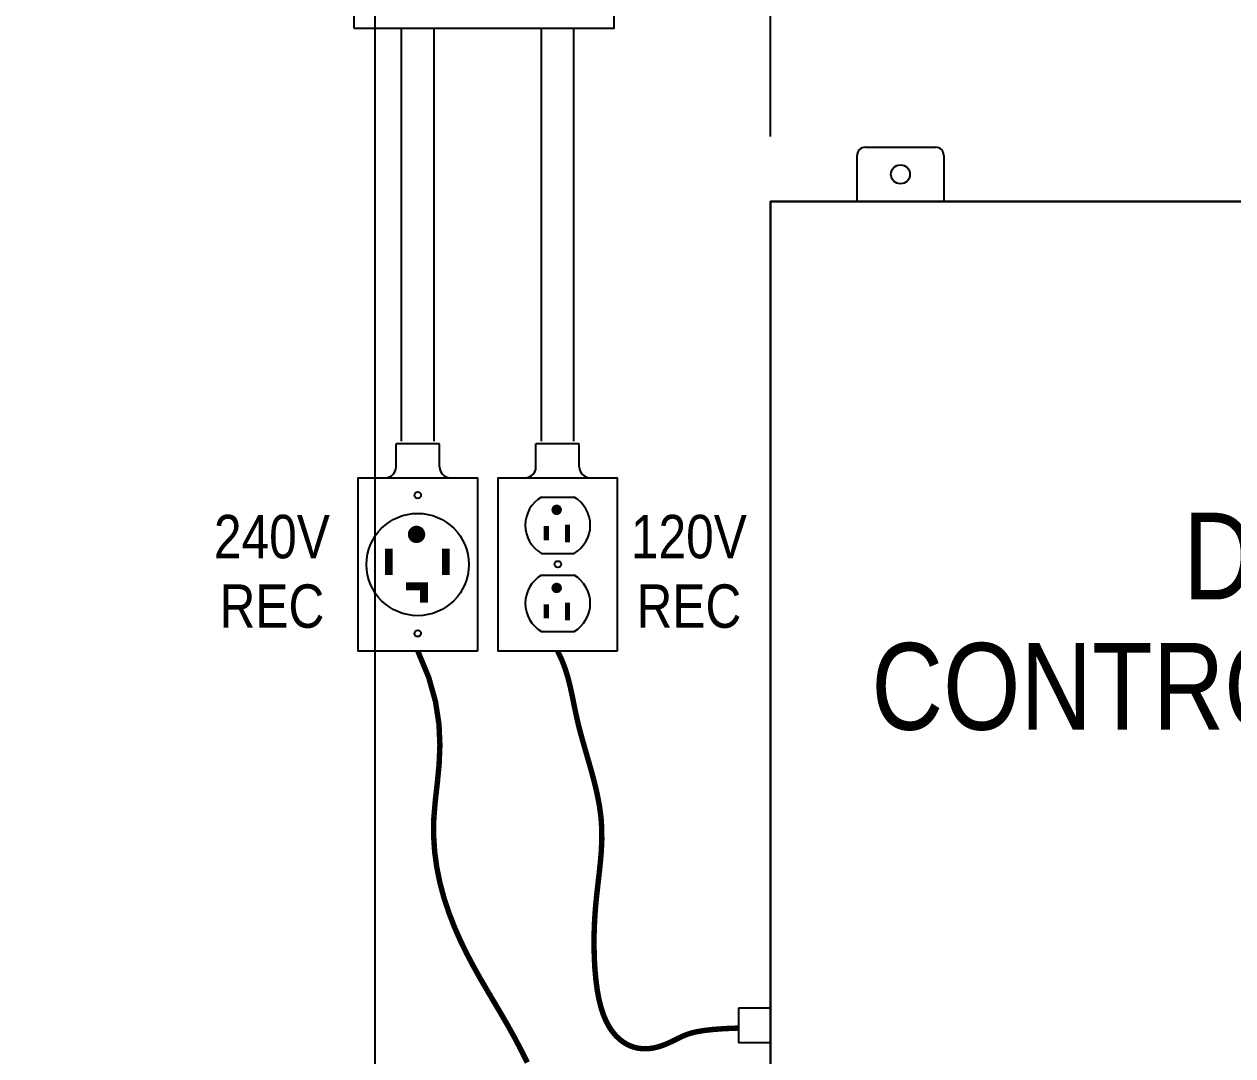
# Model space of a CAD drawing. Header units: inches. Extents: x -300 to 516, y -297 to 231.
# Drawn here: x -23.86 to 4.02, y -148 to -124.21 of the extents above; entities that cross this region are included whole.
import ezdxf
from ezdxf.enums import TextEntityAlignment as Align

# ---------------------------------------------------------------- set-up
doc = ezdxf.new("R2010")
doc.units = ezdxf.units.IN
doc.header["$LTSCALE"] = 24
doc.header["$MEASUREMENT"] = 0
doc.layers.add('EXTERIOR DIMS', color=7, linetype='Continuous')
doc.layers.add('EXTERIOR ELEC EQUIP', color=190, linetype='Continuous')
doc.styles.get("Standard").update_dxf_attribs({"font": 'ARIALN.TTF'})
doc.dimstyles.get("Standard").update_dxf_attribs({"dimscale": 24, "dimtxt": 0.18, "dimasz": 0.18, "dimexe": 0.18, "dimexo": 0.0625, "dimgap": 0.09, "dimtad": 1, "dimdec": 4, "dimzin": 0, "dimdsep": 46, "dimlunit": 4, "dimtxsty": 'Standard', "dimcen": 0.09, "dimadec": 0, "dimazin": 0, "dimtfac": 1, "dimtdec": 4, "dimtofl": 0, "dimtmove": 0, "dimatfit": 3, "dimfxl": 0, "dimtolj": 1, "dimtzin": 0, "dimarcsym": 0})

# ---------------------------------------------------------------- blocks, each defined once
blk = doc.blocks.new('DAQ CP')
for p, q in [((2.19, 31.25), (3.81, 31.25)), ((20.19, 31.25), (21.81, 31.25)), ((2, 30), (2, 31.06)), ((4, 31.06), (4, 30)), ((20, 30), (20, 31.06)), ((22, 31.06), (22, 30)), ((24, 24.4), (24.737, 24.4)), ((24.737, 24.4), (24.737, 23.6)), ((24, 23.6), (24.737, 23.6)), ((24, 21.4), (24.737, 21.4)), ((24.737, 21.4), (24.737, 20.6)), ((24, 20.6), (24.737, 20.6)), ((24, 18.4), (24.737, 18.4)), ((24.737, 18.4), (24.737, 17.6)), ((24, 17.6), (24.737, 17.6)), ((24, 15.4), (24.737, 15.4)), ((24.737, 15.4), (24.737, 14.6)), ((24, 14.6), (24.737, 14.6)), ((24, 12.4), (24.737, 12.4)), ((24.737, 12.4), (24.737, 11.6)), ((24, 11.6), (24.737, 11.6)), ((0, 11.4), (-0.737, 11.4)), ((-0.737, 11.4), (-0.737, 10.6)), ((0, 10.6), (-0.737, 10.6)), ((0, 8.4), (-0.737, 8.4)), ((-0.737, 8.4), (-0.737, 7.6)), ((0, 7.6), (-0.737, 7.6)), ((24, 3.4), (24.737, 3.4)), ((24.737, 3.4), (24.737, 2.6)), ((24, 2.6), (24.737, 2.6)), ((2, 0), (2, -1.06)), ((4, -1.06), (4, 0)), ((20, 0), (20, -1.06)), ((22, -1.06), (22, 0)), ((2.19, -1.25), (3.81, -1.25)), ((20.19, -1.25), (21.81, -1.25))]:
    blk.add_line(p, q)
for points in [[(24, 30), (0, 30), (0, 0), (24, 0)], [(0, 30), (24, 30), (24, 0), (0, 0)]]:
    blk.add_lwpolyline(points, close=True)
for centre in [(3, 30.625), (21, 30.625), (3, -0.625), (21, -0.625)]:
    blk.add_circle(centre, 0.219)
for centre, start, end in [((2.19, 31.06), 90, 180), ((3.81, 31.06), 0, 90), ((20.19, 31.06), 90, 180), ((21.81, 31.06), 0, 90), ((2.19, -1.06), 180, 270), ((3.81, -1.06), 270, 0), ((20.19, -1.06), 180, 270), ((21.81, -1.06), 270, 0)]:
    blk.add_arc(centre, 0.19, start, end)
blk = doc.blocks.new('Fs1box')
at = {"linetype": 'Continuous'}
for p, q in [((0.25, 0.5), (0.783, 0.5)), ((0.783, -0.5), (0.783, 0.5)), ((0.25, -0.5), (0.783, -0.5))]:
    blk.add_line(p, q, dxfattribs=at)
blk.add_lwpolyline([(-4, -1.375), (-4, 1.375), (0, 1.375), (0, -1.375)], close=True, dxfattribs=at)
for centre, start, end in [((0.25, 0.75), 180, 270), ((0.25, -0.75), 90, 180)]:
    blk.add_arc(centre, 0.25, start, end, dxfattribs=at)
blk = doc.blocks.new('*D34')
at = {"layer": 'Defpoints', "color": 0, "transparency": 16777216}
for p in [(-82.93, -75.302), (-82.93, -118.297), (-15.765, -155.543)]:
    blk.add_point(p, dxfattribs=at)
at = {"layer": 'EXTERIOR DIMS', "color": 0, "lineweight": -2, "transparency": 16777216}
for p, q in [((-82.93, -116.797), (-82.93, -70.982)), ((-15.765, -154.043), (-15.765, -70.982)), ((-20.085, -75.302), (-78.61, -75.302))]:
    blk.add_line(p, q, dxfattribs=at)
at = {"layer": 'EXTERIOR DIMS', "color": 0, "transparency": 16777216}
for points in [[(-78.61, -74.582), (-78.61, -76.022), (-82.93, -75.302)], [(-20.085, -74.582), (-20.085, -76.022), (-15.765, -75.302)]]:
    blk.add_solid(points, dxfattribs=at)
at = {"layer": 'EXTERIOR DIMS', "color": 0, "transparency": 16777216, "insert": (-49.348, -69.571), "char_height": 4.32, "attachment_point": 5}
blk.add_mtext('\\A1;5\'-7 {\\H0.7x;\\S1/4;}"', dxfattribs=at)
blk = doc.blocks.new('*D36')
at = {"layer": 'Defpoints', "color": 0, "transparency": 16777216}
for p in [(-82.93, -53.078), (-82.93, -118.297), (-6.651, -128.294)]:
    blk.add_point(p, dxfattribs=at)
at = {"layer": 'EXTERIOR DIMS', "color": 0, "lineweight": -2, "transparency": 16777216}
for p, q in [((-82.93, -116.797), (-82.93, -48.758)), ((-6.651, -126.794), (-6.651, -48.758)), ((-10.971, -53.078), (-78.61, -53.078))]:
    blk.add_line(p, q, dxfattribs=at)
at = {"layer": 'EXTERIOR DIMS', "color": 0, "transparency": 16777216}
for points in [[(-78.61, -52.358), (-78.61, -53.798), (-82.93, -53.078)], [(-10.971, -52.358), (-10.971, -53.798), (-6.651, -53.078)]]:
    blk.add_solid(points, dxfattribs=at)
at = {"layer": 'EXTERIOR DIMS', "color": 0, "transparency": 16777216, "insert": (-44.79, -45.832), "char_height": 4.32, "attachment_point": 5}
blk.add_mtext('\\A1;6\'-4{\\H1.000000x;\\S1/4;}"', dxfattribs=at)

msp = doc.modelspace()

# ---------------------------------------------------------------- linework, layer by layer
at = {"layer": 'EXTERIOR ELEC EQUIP'}
for p, q in [((-15.1586, -133.81934), (-15.1586, -124.2971)), ((-14.4086, -133.81934), (-14.4086, -124.2971)), ((-11.93407, -133.81934), (-11.93407, -124.2971)), ((-11.18407, -133.81934), (-11.18407, -124.2971)), ((-11.93006, -135.1105), (-11.17966, -135.1105)), ((-11.93006, -136.4093), (-11.17966, -136.4093)), ((-11.93006, -136.91235), (-11.17966, -136.91235)), ((-11.93006, -138.21115), (-11.17966, -138.21115))]:
    msp.add_line(p, q, dxfattribs=at)
msp.add_lwpolyline([(-16.25727, -124.2971), (-10.25727, -124.2971), (-10.25727, -118.2971), (-16.25727, -118.2971)], close=True, dxfattribs=at)
for points, const_width in [([(-11.58112, -135.34528, -1), (-11.58112, -135.46528, -1)], 0.12), ([(-14.81387, -135.87186, -1), (-14.81387, -136.07193, -1)], 0.20007), ([(-11.58112, -137.14714, -1), (-11.58112, -137.26714, -1)], 0.12)]:
    msp.add_lwpolyline(points, format="xyb", close=True, dxfattribs=dict(at, const_width=const_width))
for points, const_width in [([(-11.81898, -135.77944), (-11.81898, -136.10825)], 0.12), ([(-11.33193, -135.74543), (-11.33193, -136.1536)], 0.12), ([(-15.45181, -136.2978), (-15.45181, -136.90562)], 0.1787), ([(-14.13651, -136.2978), (-14.13651, -136.90562)], 0.1787), ([(-15.05907, -137.17153), (-14.64331, -137.17153), (-14.64331, -137.54927)], 0.1875), ([(-11.81898, -137.5813), (-11.81898, -137.9101)], 0.12), ([(-11.33193, -137.54728), (-11.33193, -137.95545)], 0.12), ([(-12.25819, -148.15024), (-12.40107, -147.86502), (-12.54908, -147.58286), (-12.70318, -147.30546), (-12.862, -147.03139), (-13.0236, -146.75844), (-13.18603, -146.48437), (-13.34736, -146.20697), (-13.50562, -145.92402), (-13.65889, -145.6333), (-13.80521, -145.33259), (-13.9425, -145.0201), (-14.06805, -144.69581), (-14.17902, -144.36015), (-14.27256, -144.01352), (-14.34583, -143.65634), (-14.39597, -143.28902), (-14.42014, -142.912), (-14.4155, -142.52567), (-14.38269, -142.12951), (-14.33627, -141.7192), (-14.29431, -141.28946), (-14.27487, -140.83501), (-14.29602, -140.35059), (-14.37582, -139.83091), (-14.53232, -139.27071), (-14.7836, -138.66472)], 0.125), ([(-7.38806, -147.35642), (-7.71648, -147.36948), (-7.98301, -147.38916), (-8.19634, -147.41443), (-8.36515, -147.44426), (-8.49812, -147.47764), (-8.60394, -147.51353), (-8.69128, -147.55092), (-8.76883, -147.58878), (-8.84389, -147.62615), (-8.91825, -147.66234), (-8.99234, -147.69673), (-9.06657, -147.72868), (-9.14135, -147.75759), (-9.2171, -147.78281), (-9.29425, -147.80373), (-9.37319, -147.81973), (-9.45422, -147.83014), (-9.53706, -147.83416), (-9.62129, -147.83097), (-9.70648, -147.81973), (-9.79224, -147.79961), (-9.87813, -147.76976), (-9.96374, -147.72938), (-10.04866, -147.67761), (-10.13238, -147.61351), (-10.21401, -147.53567), (-10.29259, -147.44256), (-10.36714, -147.33266), (-10.43669, -147.20444), (-10.50027, -147.05638), (-10.55691, -146.88694), (-10.60563, -146.69459), (-10.64564, -146.47873), (-10.67691, -146.24232), (-10.69957, -145.98926), (-10.71376, -145.72342), (-10.71962, -145.44871), (-10.71728, -145.169), (-10.70689, -144.88818), (-10.68858, -144.61013), (-10.66305, -144.33787), (-10.63322, -144.07088), (-10.60255, -143.80778), (-10.57452, -143.54718), (-10.5526, -143.28768), (-10.54027, -143.02791), (-10.54098, -142.76647), (-10.55823, -142.50198), (-10.59423, -142.2336), (-10.64627, -141.96264), (-10.71039, -141.69099), (-10.78264, -141.42052), (-10.85905, -141.15311), (-10.93568, -140.89062), (-11.00855, -140.63493), (-11.07371, -140.38791), (-11.12861, -140.15089), (-11.17629, -139.92296), (-11.22117, -139.70267), (-11.2677, -139.48855), (-11.32032, -139.27915), (-11.38346, -139.07302), (-11.46157, -138.86869), (-11.55907, -138.66472)], 0.125)]:
    msp.add_lwpolyline(points, dxfattribs=dict(at, const_width=const_width))
for centre, radius in [((-14.78761, -135.06676), 0.075), ((-14.78761, -136.66648), 1.17991), ((-11.55486, -136.66083), 0.075), ((-14.78761, -138.25489), 0.075)]:
    msp.add_circle(centre, radius, dxfattribs=at)
for centre, start, end in [((-11.55486, -135.7599), 120.017761, 239.982239), ((-11.55486, -135.7599), 300.017761, 59.982239), ((-11.55486, -137.56175), 120.017761, 239.982239), ((-11.55486, -137.56175), 300.017761, 59.982239)]:
    msp.add_arc(centre, 0.75, start, end, dxfattribs=at)

# ---------------------------------------------------------------- block references
msp.add_blockref('DAQ CP', (-6.65081, -158.29392), dxfattribs=at)
at = {"layer": 'EXTERIOR ELEC EQUIP', "rotation": 90}
for p in [(-14.7836, -134.66472), (-11.55907, -134.66472)]:
    msp.add_blockref('Fs1box', p, dxfattribs=at)

# ---------------------------------------------------------------- texts
at = {"layer": 'EXTERIOR ELEC EQUIP'}
for s, height, p in [('DAQ', 2, (5.35187, -137.47176)), ('240V', 1, (-18.14982, -136.52245)), ('120V', 1, (-8.53076, -136.52245)), ('REC', 1, (-18.14982, -138.12545)), ('REC', 1, (-8.53076, -138.12545)), ('CONTROL PANEL', 2, (5.35187, -140.47664))]:
    msp.add_text(s, height=height, dxfattribs=at).set_placement(p, align=Align.CENTER)

# ---------------------------------------------------------------- dimensions: what is measured, and where the dimension line sits
at = {"layer": 'EXTERIOR DIMS'}
dim = msp.add_linear_dim(base=(-82.929862, -53.078043), p1=(-6.650808, -128.293919), p2=(-82.929862, -118.297102), dimstyle='Standard', dxfattribs=at)
dim.commit()
dim.dimension.update_dxf_attribs({"geometry": '*D36', "text_midpoint": (-44.790335, -45.832368)})
dim = msp.add_linear_dim(base=(-82.92986, -75.30163), p1=(-15.76524, -155.5425), p2=(-82.92986, -118.2971), text='5\'-7 {\\H0.7x;\\S1/4;}"', dimstyle='Standard', dxfattribs=at)
dim.commit()
dim.dimension.update_dxf_attribs({"geometry": '*D34', "text_midpoint": (-49.34755, -69.5706)})

doc.saveas('drawing.dxf')
